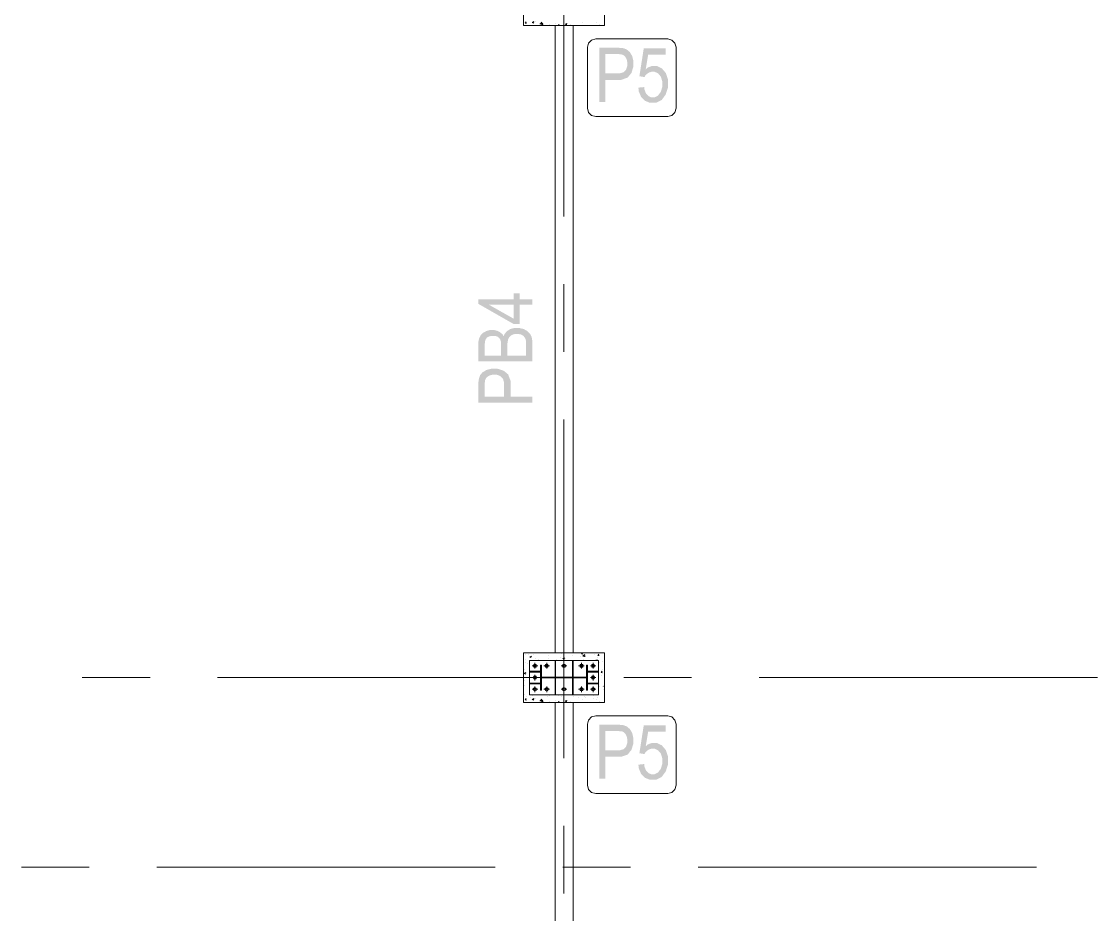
# Model space of a CAD drawing. Header units: millimetres. Extents: x 51.5 to 74.8, y 0.8 to 17.2.
# Drawn here: x 54.132 to 55.692, y 9.794 to 11.088 of the extents above; entities that cross this region are included whole.
import ezdxf

# ---------------------------------------------------------------- set-up
doc = ezdxf.new("R2010")
doc.units = ezdxf.units.MM
doc.layers.add('PDF_Geomertry', color=7, linetype='Continuous')
doc.layers.add('PDF_Solid Fills', color=7, linetype='Continuous')

msp = doc.modelspace()

# ---------------------------------------------------------------- hatches: boundary and pattern name
at = {"layer": 'PDF_Solid Fills', "transparency": 33554559}
h = msp.add_hatch(color=256, dxfattribs=at)
h.paths.add_polyline_path([(54.9701, 10.9715), (54.9701, 11.0499), (54.9943, 11.0499), (54.9986, 11.0499), (55.005, 11.0493), (55.0069, 11.0486), (55.0097, 11.0474), (55.0141, 11.0437), (55.0158, 11.0409), (55.0175, 11.0381), (55.0191, 11.0315), (55.0191, 11.0274), (55.0191, 11.0222), (55.0165, 11.0134), (55.0137, 11.0101), (55.0111, 11.0068), (55.0016, 11.0034), (54.9951, 11.0034), (54.9786, 11.0034), (54.9786, 10.9715)])
h.paths.add_polyline_path([(54.9786, 11.0127), (54.9952, 11.0127), (54.9991, 11.0127), (55.005, 11.0145), (55.0068, 11.0162), (55.0086, 11.018), (55.0104, 11.0234), (55.0104, 11.027), (55.0104, 11.0293), (55.0095, 11.0333), (55.0086, 11.0349), (55.0077, 11.0366), (55.0055, 11.0388), (55.0043, 11.0395), (55.003, 11.0401), (54.9984, 11.0408), (54.9951, 11.0408), (54.9786, 11.0408)])
for points in [[(55.0266, 10.9922), (55.035, 10.993), (55.0354, 10.9893), (55.0376, 10.9836), (55.0393, 10.9818), (55.0411, 10.9799), (55.045, 10.9781), (55.0472, 10.9781), (55.0501, 10.9781), (55.055, 10.9806), (55.0569, 10.9833), (55.059, 10.9859), (55.0611, 10.993), (55.0611, 10.9974), (55.0611, 11.0016), (55.0591, 11.0081), (55.057, 11.0105), (55.0551, 11.0129), (55.0502, 11.0151), (55.0472, 11.0151), (55.0454, 11.0151), (55.042, 11.0141), (55.0405, 11.0131), (55.0388, 11.012), (55.0363, 11.0093), (55.0355, 11.0074), (55.028, 11.0087), (55.0343, 11.049), (55.0663, 11.049), (55.0663, 11.0398), (55.0407, 11.0398), (55.0372, 11.0187), (55.04, 11.0212), (55.0461, 11.0236), (55.0493, 11.0236), (55.0534, 11.0236), (55.0604, 11.0202), (55.0634, 11.0168), (55.0663, 11.0133), (55.0694, 11.004), (55.0694, 10.9981), (55.0694, 10.9924), (55.0663, 10.9826), (55.0634, 10.9784), (55.0604, 10.9743), (55.0523, 10.9702), (55.0473, 10.9702), (55.0432, 10.9702), (55.0361, 10.9731), (55.0332, 10.9761), (55.0304, 10.979), (55.027, 10.9869)], [(55.0266, 10.0109), (55.035, 10.0118), (55.0354, 10.008), (55.0376, 10.0024), (55.0393, 10.0006), (55.0411, 9.9988), (55.045, 9.997), (55.0472, 9.997), (55.0501, 9.997), (55.055, 9.9995), (55.0569, 10.0022), (55.059, 10.0047), (55.0611, 10.0118), (55.0611, 10.0163), (55.0611, 10.0205), (55.0591, 10.027), (55.057, 10.0294), (55.0551, 10.0316), (55.0502, 10.034), (55.0472, 10.034), (55.0454, 10.034), (55.042, 10.033), (55.0405, 10.0319), (55.0388, 10.0309), (55.0363, 10.0281), (55.0355, 10.0263), (55.028, 10.0274), (55.0343, 10.0679), (55.0663, 10.0679), (55.0663, 10.0587), (55.0407, 10.0587), (55.0372, 10.0376), (55.04, 10.0401), (55.0461, 10.0424), (55.0493, 10.0424), (55.0534, 10.0424), (55.0604, 10.039), (55.0634, 10.0355), (55.0663, 10.0322), (55.0694, 10.0229), (55.0694, 10.017), (55.0694, 10.0112), (55.0663, 10.0013), (55.0634, 9.9973), (55.0604, 9.9931), (55.0523, 9.989), (55.0473, 9.989), (55.0432, 9.989), (55.0361, 9.9919), (55.0332, 9.9948), (55.0304, 9.9977), (55.027, 10.0058)]]:
    msp.add_hatch(color=256, dxfattribs=at).paths.add_polyline_path(points)
h = msp.add_hatch(color=256, dxfattribs=at)
h.paths.add_polyline_path([(54.873, 10.6774), (54.8543, 10.6774), (54.8543, 10.6497), (54.8455, 10.6497), (54.7945, 10.6788), (54.7945, 10.6855), (54.8455, 10.6855), (54.8455, 10.6941), (54.8543, 10.6941), (54.8543, 10.6855), (54.873, 10.6855)])
h.paths.add_polyline_path([(54.8455, 10.6774), (54.8101, 10.6774), (54.8455, 10.6574)])
h = msp.add_hatch(color=256, dxfattribs=at)
h.paths.add_polyline_path([(54.873, 10.5954), (54.7945, 10.5954), (54.7945, 10.6195), (54.7945, 10.6231), (54.7957, 10.629), (54.7968, 10.6312), (54.798, 10.6333), (54.8015, 10.6368), (54.804, 10.6381), (54.8063, 10.6395), (54.8116, 10.6409), (54.8145, 10.6409), (54.8173, 10.6409), (54.8222, 10.6397), (54.8243, 10.6386), (54.8265, 10.6373), (54.83, 10.6341), (54.8313, 10.6319), (54.8323, 10.6347), (54.8358, 10.6391), (54.8382, 10.6406), (54.8407, 10.6423), (54.8468, 10.6438), (54.8502, 10.6438), (54.8538, 10.6438), (54.8601, 10.6424), (54.8627, 10.6409), (54.8655, 10.6395), (54.8694, 10.6356), (54.8707, 10.6331), (54.8718, 10.6308), (54.873, 10.6241), (54.873, 10.6198)])
h.paths.add_polyline_path([(54.8638, 10.6038), (54.8638, 10.6198), (54.8638, 10.6226), (54.8633, 10.6265), (54.8629, 10.6277), (54.8622, 10.6295), (54.8598, 10.6323), (54.8583, 10.6333), (54.8566, 10.6343), (54.8526, 10.6352), (54.8502, 10.6352), (54.848, 10.6352), (54.8443, 10.6343), (54.8427, 10.6333), (54.8412, 10.6324), (54.839, 10.6299), (54.8383, 10.6284), (54.8376, 10.6269), (54.8368, 10.622), (54.8368, 10.6187), (54.8368, 10.6038)])
h.paths.add_polyline_path([(54.8276, 10.6038), (54.8276, 10.6177), (54.8276, 10.6205), (54.8272, 10.6244), (54.8268, 10.6255), (54.8262, 10.6272), (54.8244, 10.6298), (54.823, 10.6306), (54.8218, 10.6316), (54.8182, 10.6324), (54.8158, 10.6324), (54.8137, 10.6324), (54.8102, 10.6316), (54.8088, 10.6309), (54.8073, 10.6301), (54.8054, 10.6279), (54.805, 10.6265), (54.8044, 10.6251), (54.8038, 10.6202), (54.8038, 10.6168), (54.8038, 10.6038)])
h = msp.add_hatch(color=256, dxfattribs=at)
h.paths.add_polyline_path([(54.873, 10.5356), (54.7945, 10.5356), (54.7945, 10.5598), (54.7945, 10.5641), (54.7954, 10.5705), (54.7961, 10.5724), (54.797, 10.5754), (54.8008, 10.5798), (54.8036, 10.5813), (54.8063, 10.583), (54.8132, 10.5847), (54.8172, 10.5847), (54.8225, 10.5847), (54.8311, 10.582), (54.8344, 10.5793), (54.8377, 10.5766), (54.8412, 10.5673), (54.8412, 10.5606), (54.8412, 10.5441), (54.873, 10.5441)])
h.paths.add_polyline_path([(54.8319, 10.5441), (54.8319, 10.5608), (54.8319, 10.5648), (54.8301, 10.5705), (54.8283, 10.5723), (54.8265, 10.5741), (54.8212, 10.5761), (54.8176, 10.5761), (54.8152, 10.5761), (54.8112, 10.5751), (54.8095, 10.5743), (54.808, 10.5733), (54.8057, 10.5712), (54.8051, 10.5698), (54.8044, 10.5686), (54.8038, 10.564), (54.8038, 10.5606), (54.8038, 10.5441)])
h = msp.add_hatch(color=256, dxfattribs=at)
h.paths.add_polyline_path([(54.9701, 9.9904), (54.9701, 10.0688), (54.9943, 10.0688), (54.9986, 10.0688), (55.005, 10.0681), (55.0069, 10.0673), (55.0097, 10.0663), (55.0141, 10.0626), (55.0158, 10.0598), (55.0175, 10.057), (55.0191, 10.0502), (55.0191, 10.0462), (55.0191, 10.0409), (55.0165, 10.0323), (55.0137, 10.029), (55.0111, 10.0256), (55.0016, 10.0223), (54.9951, 10.0223), (54.9786, 10.0223), (54.9786, 9.9904)])
h.paths.add_polyline_path([(54.9786, 10.0315), (54.9952, 10.0315), (54.9991, 10.0315), (55.005, 10.0333), (55.0068, 10.0351), (55.0086, 10.0369), (55.0104, 10.0423), (55.0104, 10.0458), (55.0104, 10.0481), (55.0095, 10.0522), (55.0086, 10.0538), (55.0077, 10.0555), (55.0055, 10.0577), (55.0043, 10.0584), (55.003, 10.059), (54.9984, 10.0595), (54.9951, 10.0595), (54.9786, 10.0595)])

# ---------------------------------------------------------------- linework, layer by layer
at = {"layer": 'PDF_Geomertry', "lineweight": 0}
for points in [[(54.9187, 10.8054), (54.9187, 11.2959)], [(54.8598, 11.0851), (54.8598, 11.0851)], [(54.8601, 11.0852), (54.8601, 11.0852)], [(54.8645, 11.0855), (54.8626, 11.0858), (54.8641, 11.0877)], [(54.8636, 11.0854), (54.8633, 11.0874)], [(54.8727, 11.0868), (54.8744, 11.0856), (54.8751, 11.0877)], [(54.8729, 11.0869), (54.8752, 11.0879)], [(54.8775, 11.0877), (54.8775, 11.0877)], [(54.8838, 11.0847), (54.8868, 11.0841)], [(54.884, 11.0844), (54.8865, 11.087)], [(54.8868, 11.0838), (54.8863, 11.087)], [(54.8883, 11.0834), (54.8863, 11.0837), (54.888, 11.0856)], [(54.8875, 11.0833), (54.887, 11.0854)], [(54.8982, 11.0834), (54.8982, 11.0834)], [(54.8983, 11.0823), (54.8983, 11.0823)], [(54.9057, 11.0823), (54.9057, 10.1731)], [(54.9065, 11.0845), (54.9065, 11.0845)], [(54.9108, 11.0823), (54.9118, 11.0836)], [(54.9111, 11.0823), (54.9109, 11.0833)], [(54.919, 11.0862), (54.919, 11.0862)], [(54.9205, 11.0841), (54.9222, 11.083), (54.9229, 11.0851)], [(54.9207, 11.0843), (54.923, 11.0852)], [(54.9282, 11.0836), (54.9282, 11.0836)], [(54.9319, 11.0823), (54.9319, 10.1731)], [(54.9451, 11.0859), (54.9451, 11.0859)], [(54.9462, 11.0827), (54.9462, 11.0827)], [(54.9544, 11.0823), (54.9544, 11.0823)], [(54.9655, 11.0861), (54.9655, 11.0861)], [(54.97, 11.0823), (54.9707, 11.0826)], [(54.9705, 11.0823), (54.9707, 11.0823)], [(54.9187, 10.6091), (54.9187, 10.7072)], [(54.9187, 10.0205), (54.9187, 10.5111)], [(54.8626, 10.1705), (54.8626, 10.1705)], [(54.8659, 10.1731), (54.8659, 10.1731)], [(54.8668, 10.1699), (54.8668, 10.1699)], [(54.8688, 10.1724), (54.8688, 10.1724)], [(54.8751, 10.1711), (54.8751, 10.1711)], [(54.8798, 10.173), (54.8798, 10.173)], [(54.8877, 10.1727), (54.8877, 10.1727)], [(54.8911, 10.1731), (54.8911, 10.1731)], [(54.8912, 10.1731), (54.8912, 10.1731)], [(54.9133, 10.173), (54.9133, 10.1731)], [(54.9143, 10.1731), (54.9143, 10.1731)], [(54.9155, 10.1719), (54.9155, 10.1719)], [(54.9213, 10.173), (54.9213, 10.1731)], [(54.922, 10.1731), (54.922, 10.1731)], [(54.9461, 10.1712), (54.944, 10.1713), (54.9455, 10.1731)], [(54.9451, 10.1709), (54.9447, 10.173)], [(54.9461, 10.168), (54.9487, 10.1706)], [(54.9476, 10.1712), (54.9476, 10.1712)], [(54.9488, 10.1674), (54.9484, 10.1706)], [(54.9627, 10.1706), (54.9627, 10.1706)], [(54.9698, 10.169), (54.9679, 10.1693), (54.9694, 10.1712)], [(54.969, 10.1688), (54.9686, 10.1709)], [(54.9776, 10.1727), (54.9776, 10.1727)], [(54.9776, 10.1726), (54.9776, 10.1726)], [(54.8598, 10.1684), (54.8598, 10.1684)], [(54.8598, 10.1577), (54.8598, 10.1577)], [(54.8622, 10.1594), (54.8622, 10.1594)], [(54.8634, 10.1638), (54.8634, 10.1638)], [(54.8663, 10.1579), (54.8663, 10.1579)], [(54.8691, 10.1673), (54.8708, 10.1662), (54.8715, 10.1681)], [(54.8693, 10.1674), (54.8715, 10.1683)], [(54.8725, 10.1541), (54.8807, 10.1541)], [(54.8766, 10.1501), (54.8766, 10.1583)], [(54.8768, 10.1652), (54.8768, 10.1652)], [(54.8804, 10.162), (54.8804, 10.162)], [(54.8812, 10.1631), (54.8812, 10.1631)], [(54.8847, 10.1543), (54.8857, 10.1551)], [(54.8847, 10.1548), (54.8851, 10.1551)], [(54.8847, 10.1537), (54.8861, 10.1549)], [(54.8847, 10.153), (54.8861, 10.1544)], [(54.8847, 10.1524), (54.8861, 10.1538)], [(54.8895, 10.1541), (54.8976, 10.1541)], [(54.8936, 10.1501), (54.8936, 10.1583)], [(54.8962, 10.1686), (54.8962, 10.1686)], [(54.8965, 10.1643), (54.8965, 10.1643)], [(54.899, 10.1623), (54.899, 10.1623)], [(54.9, 10.1623), (54.9, 10.1623)], [(54.9033, 10.162), (54.9033, 10.162)], [(54.9075, 10.162), (54.9075, 10.162)], [(54.9083, 10.1634), (54.9083, 10.1634)], [(54.9133, 10.1665), (54.9133, 10.1665)], [(54.9147, 10.1541), (54.9229, 10.1541)], [(54.9169, 10.1648), (54.9193, 10.1656)], [(54.9169, 10.1647), (54.9186, 10.1636), (54.9193, 10.1655)], [(54.9187, 10.1501), (54.9187, 10.1583)], [(54.9209, 10.1651), (54.9209, 10.1651)], [(54.9263, 10.162), (54.9263, 10.162)], [(54.9305, 10.1688), (54.9305, 10.1688)], [(54.948, 10.1541), (54.9398, 10.1541)], [(54.9419, 10.1679), (54.9419, 10.1679)], [(54.944, 10.1501), (54.944, 10.1583)], [(54.9459, 10.1683), (54.9488, 10.1679)], [(54.9476, 10.1636), (54.9476, 10.1636)], [(54.9495, 10.162), (54.9495, 10.162)], [(54.9502, 10.169), (54.9502, 10.169)], [(54.9515, 10.154), (54.9526, 10.1551)], [(54.9515, 10.1545), (54.952, 10.1551)], [(54.9515, 10.1534), (54.9527, 10.1547)], [(54.9515, 10.1529), (54.9527, 10.1541)], [(54.965, 10.1541), (54.9569, 10.1541)], [(54.9609, 10.1501), (54.9609, 10.1583)], [(54.9636, 10.162), (54.9636, 10.162)], [(54.964, 10.1623), (54.964, 10.1623)], [(54.9647, 10.1622), (54.967, 10.163)], [(54.9666, 10.162), (54.9669, 10.1629)], [(54.967, 10.1669), (54.967, 10.1669)], [(54.9698, 10.1594), (54.9698, 10.1594)], [(54.975, 10.1602), (54.975, 10.1602)], [(54.9769, 10.1548), (54.9769, 10.1548)], [(54.9776, 10.162), (54.9776, 10.162)], [(54.9776, 10.1544), (54.9776, 10.1544)], [(54.8598, 10.1469), (54.8598, 10.1469)], [(54.8598, 10.1451), (54.8598, 10.1451)], [(54.8611, 10.1433), (54.8634, 10.1443)], [(54.8611, 10.1431), (54.8627, 10.142), (54.8634, 10.1441)], [(54.8618, 10.1484), (54.8618, 10.1484)], [(54.8687, 10.1537), (54.8687, 10.1537)], [(54.8687, 10.1516), (54.8687, 10.1516)], [(54.8687, 10.1499), (54.8687, 10.1499)], [(54.8687, 10.143), (54.8687, 10.143)], [(54.8766, 10.1412), (54.8766, 10.1331)], [(54.8847, 10.1519), (54.8861, 10.1531)], [(54.8847, 10.1513), (54.8861, 10.1526)], [(54.8847, 10.1506), (54.8861, 10.152)], [(54.8847, 10.1501), (54.8861, 10.1515)], [(54.8847, 10.1495), (54.8861, 10.1508)], [(54.8847, 10.149), (54.8861, 10.1502)], [(54.8847, 10.1484), (54.8861, 10.1497)], [(54.8847, 10.1477), (54.8861, 10.1491)], [(54.8847, 10.1472), (54.8861, 10.1486)], [(54.8847, 10.1466), (54.8861, 10.1479)], [(54.8847, 10.1461), (54.8861, 10.1473)], [(54.8847, 10.1454), (54.8861, 10.1468)], [(54.8847, 10.1448), (54.8861, 10.1462)], [(54.8847, 10.1443), (54.8861, 10.1455)], [(54.8847, 10.1437), (54.8861, 10.1449)], [(54.8847, 10.143), (54.8861, 10.1444)], [(54.8847, 10.1424), (54.8861, 10.1438)], [(54.8847, 10.1419), (54.8861, 10.1431)], [(54.8847, 10.1413), (54.8861, 10.1426)], [(54.8847, 10.1408), (54.8861, 10.142)], [(54.8847, 10.1401), (54.8861, 10.1415)], [(54.8847, 10.1395), (54.8861, 10.1409)], [(54.8847, 10.139), (54.8861, 10.1402)], [(54.8847, 10.1384), (54.8861, 10.1397)], [(54.8847, 10.1377), (54.8861, 10.1391)], [(54.8847, 10.1372), (54.8861, 10.1386)], [(54.9507, 10.1368), (54.9515, 10.1376), (54.9527, 10.1388)], [(54.9512, 10.1368), (54.9515, 10.1369), (54.9527, 10.1383)], [(54.9515, 10.1522), (54.9527, 10.1536)], [(54.9515, 10.1516), (54.9527, 10.153)], [(54.9515, 10.1511), (54.9527, 10.1523)], [(54.9515, 10.1505), (54.9527, 10.1518)], [(54.9515, 10.1498), (54.9527, 10.1512)], [(54.9515, 10.1493), (54.9527, 10.1506)], [(54.9515, 10.1487), (54.9527, 10.1499)], [(54.9515, 10.1481), (54.9527, 10.1494)], [(54.9515, 10.1476), (54.9527, 10.1488)], [(54.9515, 10.1469), (54.9527, 10.1483)], [(54.9515, 10.1463), (54.9527, 10.1477)], [(54.9515, 10.1458), (54.9527, 10.147)], [(54.9515, 10.1452), (54.9527, 10.1465)], [(54.9515, 10.1445), (54.9527, 10.1459)], [(54.9515, 10.144), (54.9527, 10.1454)], [(54.9515, 10.1434), (54.9527, 10.1447)], [(54.9515, 10.1429), (54.9527, 10.1441)], [(54.9515, 10.1423), (54.9527, 10.1436)], [(54.9515, 10.1416), (54.9527, 10.143)], [(54.9515, 10.1411), (54.9527, 10.1423)], [(54.9515, 10.1405), (54.9527, 10.1418)], [(54.9515, 10.1399), (54.9527, 10.1412)], [(54.9515, 10.1393), (54.9527, 10.1406)], [(54.9515, 10.1387), (54.9527, 10.1401)], [(54.9515, 10.1381), (54.9527, 10.1394)], [(54.9609, 10.1412), (54.9609, 10.1331)], [(54.9688, 10.1443), (54.9688, 10.1443)], [(54.9744, 10.1441), (54.9725, 10.1443), (54.9741, 10.1462)], [(54.9736, 10.1438), (54.9732, 10.1459)], [(54.9736, 10.1398), (54.9736, 10.1398)], [(54.9745, 10.1483), (54.9745, 10.1483)], [(54.9776, 10.1513), (54.9776, 10.1513)], [(54.9776, 10.1438), (54.9776, 10.1438)], [(54.9776, 10.1405), (54.9776, 10.1405)], [(54.3186, 10.1372), (54.2204, 10.1372)], [(54.9072, 10.1372), (54.4166, 10.1372)], [(54.8598, 10.1362), (54.8598, 10.1362)], [(54.8598, 10.1331), (54.8598, 10.1331)], [(54.8598, 10.1295), (54.86, 10.1295)], [(54.8598, 10.1255), (54.8598, 10.1255)], [(54.8609, 10.1263), (54.8609, 10.1263)], [(54.8613, 10.1373), (54.8613, 10.1373)], [(54.8615, 10.1334), (54.8615, 10.1334)], [(54.8682, 10.1293), (54.8682, 10.1293)], [(54.8687, 10.1344), (54.8687, 10.1344)], [(54.8687, 10.1322), (54.8687, 10.1322)], [(54.8725, 10.1372), (54.8807, 10.1372)], [(54.8766, 10.1243), (54.8766, 10.1161)], [(54.8847, 10.1366), (54.8861, 10.1379)], [(54.8847, 10.1355), (54.8861, 10.1368), (54.8869, 10.1376)], [(54.8847, 10.1361), (54.8861, 10.1373), (54.8862, 10.1376)], [(54.8847, 10.1348), (54.8861, 10.1362)], [(54.8847, 10.1343), (54.8861, 10.1355)], [(54.8847, 10.1337), (54.8861, 10.1349)], [(54.8847, 10.1331), (54.8861, 10.1344)], [(54.8847, 10.1324), (54.8861, 10.1338)], [(54.8847, 10.1319), (54.8861, 10.1333)], [(54.8847, 10.1313), (54.8861, 10.1326)], [(54.8847, 10.1308), (54.8861, 10.132)], [(54.8847, 10.1301), (54.8861, 10.1315)], [(54.8847, 10.1295), (54.8861, 10.1309)], [(54.8847, 10.129), (54.8861, 10.1302)], [(54.8847, 10.1284), (54.8861, 10.1297)], [(54.8847, 10.1279), (54.8861, 10.1291)], [(54.8847, 10.1272), (54.8861, 10.1286)], [(54.8847, 10.1266), (54.8861, 10.128)], [(54.8847, 10.1261), (54.8861, 10.1273)], [(54.8847, 10.1255), (54.8861, 10.1268)], [(54.8847, 10.1248), (54.8861, 10.1262)], [(54.8847, 10.1243), (54.8861, 10.1256)], [(54.8847, 10.1237), (54.8861, 10.1249)], [(54.8847, 10.1231), (54.8861, 10.1244)], [(54.8847, 10.1224), (54.8861, 10.1238)], [(54.8847, 10.1219), (54.8861, 10.1233)], [(54.8866, 10.1368), (54.8875, 10.1376)], [(54.8872, 10.1368), (54.888, 10.1376)], [(54.8879, 10.1368), (54.8886, 10.1376)], [(54.8884, 10.1368), (54.8893, 10.1376)], [(54.889, 10.1368), (54.8898, 10.1376)], [(54.8895, 10.1368), (54.8904, 10.1376)], [(54.8902, 10.1368), (54.8909, 10.1376)], [(54.8908, 10.1368), (54.8915, 10.1376)], [(54.8913, 10.1368), (54.8922, 10.1376)], [(54.8919, 10.1368), (54.8927, 10.1376)], [(54.8925, 10.1368), (54.8933, 10.1376)], [(54.8932, 10.1368), (54.8938, 10.1376)], [(54.8936, 10.1243), (54.8936, 10.1161)], [(54.8937, 10.1368), (54.8945, 10.1376)], [(54.8943, 10.1368), (54.8951, 10.1376)], [(54.8948, 10.1368), (54.8957, 10.1376)], [(54.8955, 10.1368), (54.8962, 10.1376)], [(54.8961, 10.1368), (54.8969, 10.1376)], [(54.8966, 10.1368), (54.8975, 10.1376)], [(54.8972, 10.1368), (54.898, 10.1376)], [(54.8979, 10.1368), (54.8986, 10.1376)], [(54.8984, 10.1368), (54.8991, 10.1376)], [(54.899, 10.1368), (54.8998, 10.1376)], [(54.8995, 10.1368), (54.9004, 10.1376)], [(54.9001, 10.1368), (54.9009, 10.1376)], [(54.9008, 10.1368), (54.9015, 10.1376)], [(54.9013, 10.1368), (54.9022, 10.1376)], [(54.9019, 10.1368), (54.9027, 10.1376)], [(54.9025, 10.1368), (54.9033, 10.1376)], [(54.9032, 10.1368), (54.9038, 10.1376)], [(54.9037, 10.1368), (54.9044, 10.1376)], [(54.9043, 10.1368), (54.9051, 10.1376)], [(54.9048, 10.1368), (54.9057, 10.1376)], [(54.9055, 10.1368), (54.9062, 10.1376)], [(54.9061, 10.1368), (54.9068, 10.1376)], [(54.9066, 10.1368), (54.9075, 10.1376)], [(54.9072, 10.1368), (54.908, 10.1376)], [(54.9077, 10.1368), (54.9086, 10.1376)], [(54.9084, 10.1368), (54.9091, 10.1376)], [(54.909, 10.1368), (54.9098, 10.1376)], [(54.9095, 10.1368), (54.9104, 10.1376)], [(54.9101, 10.1368), (54.9109, 10.1376)], [(54.9108, 10.1368), (54.9115, 10.1376)], [(54.9113, 10.1368), (54.912, 10.1376)], [(54.9119, 10.1368), (54.9127, 10.1376)], [(54.9125, 10.1368), (54.9133, 10.1376)], [(54.913, 10.1368), (54.9138, 10.1376)], [(54.9137, 10.1368), (54.9144, 10.1376)], [(54.9143, 10.1368), (54.9151, 10.1376)], [(54.9148, 10.1368), (54.9157, 10.1376)], [(54.9154, 10.1368), (54.9162, 10.1376)], [(54.9161, 10.1368), (54.9168, 10.1376)], [(54.9166, 10.1368), (54.9175, 10.1376)], [(54.9172, 10.1368), (54.918, 10.1376)], [(54.9177, 10.1368), (54.9186, 10.1376)], [(54.9184, 10.1368), (54.9191, 10.1376)], [(54.9187, 10.1243), (54.9187, 10.1161)], [(54.919, 10.1368), (54.9197, 10.1376)], [(54.9195, 10.1368), (54.9204, 10.1376)], [(54.9201, 10.1368), (54.9209, 10.1376)], [(54.9207, 10.1368), (54.9215, 10.1376)], [(54.9213, 10.1368), (54.922, 10.1376)], [(54.9219, 10.1368), (54.9227, 10.1376)], [(54.9225, 10.1368), (54.9233, 10.1376)], [(54.923, 10.1368), (54.9238, 10.1376)], [(54.9237, 10.1368), (54.9244, 10.1376)], [(54.9243, 10.1368), (54.925, 10.1376)], [(54.9248, 10.1368), (54.9257, 10.1376)], [(54.9254, 10.1368), (54.9262, 10.1376)], [(54.9261, 10.1368), (54.9268, 10.1376)], [(54.9266, 10.1368), (54.9273, 10.1376)], [(54.9272, 10.1368), (54.928, 10.1376)], [(54.9277, 10.1368), (54.9286, 10.1376)], [(54.9283, 10.1368), (54.9291, 10.1376)], [(54.929, 10.1368), (54.9297, 10.1376)], [(54.9295, 10.1368), (54.9304, 10.1376)], [(54.9301, 10.1368), (54.9309, 10.1376)], [(54.9307, 10.1368), (54.9315, 10.1376)], [(54.9313, 10.1368), (54.932, 10.1376)], [(54.9319, 10.1368), (54.9326, 10.1376)], [(54.9325, 10.1368), (54.9333, 10.1376)], [(54.933, 10.1368), (54.9338, 10.1376)], [(54.9337, 10.1368), (54.9344, 10.1376)], [(54.9343, 10.1368), (54.935, 10.1376)], [(54.9348, 10.1368), (54.9357, 10.1376)], [(54.9354, 10.1368), (54.9362, 10.1376)], [(54.9359, 10.1368), (54.9368, 10.1376)], [(54.9366, 10.1368), (54.9373, 10.1376)], [(54.9372, 10.1368), (54.938, 10.1376)], [(54.9377, 10.1368), (54.9386, 10.1376)], [(54.9383, 10.1368), (54.9391, 10.1376)], [(54.939, 10.1368), (54.9397, 10.1376)], [(54.9395, 10.1368), (54.9402, 10.1376)], [(54.9401, 10.1368), (54.9409, 10.1376)], [(54.9407, 10.1368), (54.9415, 10.1376)], [(54.9412, 10.1368), (54.942, 10.1376)], [(54.9419, 10.1368), (54.9426, 10.1376)], [(54.9425, 10.1368), (54.9433, 10.1376)], [(54.943, 10.1368), (54.9438, 10.1376)], [(54.9436, 10.1368), (54.9444, 10.1376)], [(54.944, 10.1243), (54.944, 10.1161)], [(54.9443, 10.1368), (54.945, 10.1376)], [(54.9448, 10.1368), (54.9457, 10.1376)], [(54.9454, 10.1368), (54.9462, 10.1376)], [(54.9459, 10.1368), (54.9468, 10.1376)], [(54.9466, 10.1368), (54.9473, 10.1376)], [(54.9472, 10.1368), (54.9479, 10.1376)], [(54.9477, 10.1368), (54.9486, 10.1376)], [(54.9483, 10.1368), (54.9491, 10.1376)], [(54.9488, 10.1368), (54.9497, 10.1376)], [(54.9495, 10.1368), (54.9502, 10.1376)], [(54.9501, 10.1368), (54.9509, 10.1376)], [(54.9515, 10.1363), (54.9527, 10.1377)], [(54.9515, 10.1358), (54.9527, 10.137)], [(54.9515, 10.1352), (54.9527, 10.1365)], [(54.9515, 10.1347), (54.9527, 10.1359)], [(54.9515, 10.134), (54.9527, 10.1354)], [(54.9515, 10.1334), (54.9527, 10.1347)], [(54.9515, 10.1329), (54.9527, 10.1341)], [(54.9515, 10.1323), (54.9527, 10.1336)], [(54.9515, 10.1316), (54.9527, 10.133)], [(54.9515, 10.1311), (54.9527, 10.1324)], [(54.9515, 10.1305), (54.9527, 10.1318)], [(54.9515, 10.1299), (54.9527, 10.1312)], [(54.9515, 10.1293), (54.9527, 10.1306)], [(54.9515, 10.1287), (54.9527, 10.1301)], [(54.9515, 10.1281), (54.9527, 10.1294)], [(54.9515, 10.1276), (54.9527, 10.1288)], [(54.9515, 10.127), (54.9527, 10.1283)], [(54.9515, 10.1263), (54.9527, 10.1277)], [(54.9515, 10.1258), (54.9527, 10.1272)], [(54.9515, 10.1252), (54.9527, 10.1265)], [(54.9515, 10.1247), (54.9527, 10.1259)], [(54.9515, 10.124), (54.9527, 10.1254)], [(54.9515, 10.1234), (54.9527, 10.1248)], [(54.9515, 10.1229), (54.9527, 10.1241)], [(54.9515, 10.1223), (54.9527, 10.1236)], [(54.9515, 10.1216), (54.9527, 10.123)], [(54.965, 10.1372), (54.9569, 10.1372)], [(54.9609, 10.1243), (54.9609, 10.1161)], [(54.9688, 10.1355), (54.9688, 10.1355)], [(54.9688, 10.1236), (54.9688, 10.1236)], [(54.9697, 10.1237), (54.9697, 10.1237)], [(54.9745, 10.1247), (54.9745, 10.1247)], [(54.9763, 10.1245), (54.9776, 10.1237)], [(54.9765, 10.1247), (54.9776, 10.1251)], [(54.9776, 10.1361), (54.9776, 10.1361)], [(54.9776, 10.1298), (54.9776, 10.1298)], [(54.9776, 10.1248), (54.9776, 10.1248)], [(55.1034, 10.1372), (55.0052, 10.1372)], [(55.692, 10.1372), (55.2015, 10.1372)], [(54.8598, 10.1147), (54.8598, 10.1147)], [(54.8605, 10.1152), (54.8605, 10.1152)], [(54.8615, 10.1123), (54.8615, 10.1123)], [(54.865, 10.1099), (54.865, 10.1099)], [(54.8687, 10.1223), (54.8687, 10.1223)], [(54.8687, 10.1215), (54.8687, 10.1215)], [(54.8687, 10.1183), (54.8687, 10.1183)], [(54.8701, 10.1081), (54.8701, 10.1081)], [(54.8708, 10.1123), (54.8708, 10.1123)], [(54.8725, 10.1201), (54.8807, 10.1201)], [(54.8733, 10.1111), (54.8733, 10.1111)], [(54.8793, 10.1116), (54.8793, 10.1116)], [(54.8847, 10.1213), (54.8861, 10.1226)], [(54.8847, 10.1208), (54.8861, 10.122)], [(54.8847, 10.1202), (54.8861, 10.1215)], [(54.8847, 10.1195), (54.8861, 10.1209)], [(54.885, 10.1191), (54.8861, 10.1204)], [(54.8855, 10.1191), (54.8861, 10.1197)], [(54.8894, 10.1115), (54.8894, 10.1115)], [(54.8895, 10.1201), (54.8976, 10.1201)], [(54.8944, 10.109), (54.8944, 10.109)], [(54.897, 10.1108), (54.897, 10.1108)], [(54.9112, 10.1111), (54.9112, 10.1111)], [(54.9129, 10.1123), (54.9129, 10.1123)], [(54.9147, 10.1201), (54.9229, 10.1201)], [(54.9147, 10.1101), (54.9147, 10.1101)], [(54.9269, 10.1123), (54.9269, 10.1123)], [(54.9325, 10.1093), (54.9325, 10.1093)], [(54.948, 10.1201), (54.9398, 10.1201)], [(54.9401, 10.1079), (54.9401, 10.1079)], [(54.9483, 10.109), (54.9483, 10.109)], [(54.9502, 10.1086), (54.9502, 10.1086)], [(54.9515, 10.1211), (54.9527, 10.1224)], [(54.9515, 10.1205), (54.9527, 10.1218)], [(54.9515, 10.1199), (54.9527, 10.1212)], [(54.9515, 10.1194), (54.9527, 10.1206)], [(54.9519, 10.1191), (54.9527, 10.1201)], [(54.9525, 10.1191), (54.9527, 10.1195)], [(54.965, 10.1201), (54.9569, 10.1201)], [(54.9609, 10.1106), (54.9609, 10.1106)], [(54.9619, 10.107), (54.9619, 10.107)], [(54.9679, 10.1079), (54.9679, 10.1079)], [(54.9776, 10.1193), (54.977, 10.1193), (54.9776, 10.1199)], [(54.9776, 10.119), (54.9776, 10.119)], [(54.9776, 10.1129), (54.9776, 10.1129)], [(54.9776, 10.1122), (54.9776, 10.1122)], [(54.9776, 10.1083), (54.9776, 10.1083)], [(54.8598, 10.104), (54.8598, 10.104)], [(54.8601, 10.1041), (54.8601, 10.1041)], [(54.8645, 10.1045), (54.8626, 10.1047), (54.8641, 10.1066)], [(54.8636, 10.1044), (54.8633, 10.1065)], [(54.8727, 10.1056), (54.8744, 10.1045), (54.8751, 10.1066)], [(54.8729, 10.1059), (54.8752, 10.1068)], [(54.8775, 10.1066), (54.8775, 10.1066)], [(54.8838, 10.1036), (54.8868, 10.1031)], [(54.884, 10.1033), (54.8865, 10.1059)], [(54.8868, 10.1027), (54.8863, 10.1059)], [(54.8883, 10.1024), (54.8863, 10.1026), (54.888, 10.1045)], [(54.8875, 10.1023), (54.887, 10.1044)], [(54.8982, 10.1023), (54.8982, 10.1023)], [(54.8983, 10.1012), (54.8983, 10.1012)], [(54.9057, 10.1012), (54.9057, 9.2029)], [(54.9065, 10.1034), (54.9065, 10.1034)], [(54.9108, 10.1012), (54.9118, 10.1024)], [(54.9111, 10.1012), (54.9109, 10.1023)], [(54.919, 10.1051), (54.919, 10.1051)], [(54.9205, 10.103), (54.9222, 10.1019), (54.9229, 10.104)], [(54.9207, 10.1033), (54.923, 10.1041)], [(54.9282, 10.1026), (54.9282, 10.1026)], [(54.9319, 10.1012), (54.9319, 9.2029)], [(54.9451, 10.1049), (54.9451, 10.1049)], [(54.9462, 10.1016), (54.9462, 10.1016)], [(54.9544, 10.1012), (54.9544, 10.1012)], [(54.9655, 10.1049), (54.9655, 10.1049)], [(54.97, 10.1012), (54.9707, 10.1015)], [(54.9705, 10.1012), (54.9707, 10.1013)], [(54.9187, 9.8243), (54.9187, 9.9223)], [(54.1323, 9.8622), (54.2304, 9.8622)], [(54.3284, 9.8622), (54.819, 9.8622)], [(54.9172, 9.8622), (55.0152, 9.8622)], [(55.1133, 9.8622), (55.6038, 9.8622)]]:
    msp.add_lwpolyline(points, dxfattribs=at)
for points in [[(54.8598, 11.0823), (54.8598, 11.1543), (54.9776, 11.1543), (54.9776, 11.0823), (54.8598, 11.0823)], [(54.8598, 11.0838), (54.8598, 11.0838), (54.8598, 11.0838), (54.8598, 11.0838)], [(54.8702, 11.0823), (54.8702, 11.0823), (54.8702, 11.0823)], [(54.8843, 11.0823), (54.8843, 11.0823), (54.8843, 11.0823), (54.8843, 11.0823)], [(54.8894, 11.0823), (54.8894, 11.0823), (54.8894, 11.0823)], [(54.9123, 11.0823), (54.9123, 11.0823), (54.9123, 11.0823)], [(54.9263, 11.0823), (54.9263, 11.0823), (54.9263, 11.0823)], [(54.9404, 11.0823), (54.9404, 11.0823), (54.9404, 11.0823), (54.9404, 11.0823)], [(54.9468, 11.0823), (54.9468, 11.0823), (54.9468, 11.0823)], [(54.9683, 11.0823), (54.9683, 11.0823), (54.9683, 11.0823)], [(54.9697, 11.0823), (54.9697, 11.0823), (54.9697, 11.0823)], [(54.9648, 11.0629), (55.0691, 11.0629), (55.0752, 11.0612), (55.0795, 11.0568), (55.0812, 11.0508), (55.0812, 10.9623), (55.0795, 10.9562), (55.0752, 10.9519), (55.0691, 10.9502), (54.9648, 10.9502), (54.9588, 10.9519), (54.9544, 10.9562), (54.9529, 10.9623), (54.9529, 11.0508), (54.9544, 11.0568), (54.9588, 11.0612), (54.9648, 11.0629)], [(54.8598, 10.1012), (54.8598, 10.1731), (54.9776, 10.1731), (54.9776, 10.1012), (54.8598, 10.1012)], [(54.8654, 10.1731), (54.8654, 10.1731), (54.8654, 10.1731), (54.8654, 10.1731)], [(54.8682, 10.1731), (54.8682, 10.1731), (54.8682, 10.1731), (54.8682, 10.1731)], [(54.882, 10.1731), (54.882, 10.1731), (54.882, 10.1731), (54.882, 10.1731)], [(54.8986, 10.1731), (54.8986, 10.1731), (54.8986, 10.1731), (54.8986, 10.1731)], [(54.908, 10.1731), (54.908, 10.1731), (54.908, 10.1731)], [(54.9151, 10.1731), (54.9151, 10.1731), (54.9151, 10.1731), (54.9151, 10.1731)], [(54.9316, 10.1731), (54.9316, 10.1731), (54.9316, 10.1731), (54.9316, 10.1731)], [(54.9372, 10.1731), (54.9372, 10.1731), (54.9372, 10.1731)], [(54.9482, 10.1731), (54.9482, 10.1731), (54.9482, 10.1731), (54.9482, 10.1731)], [(54.9501, 10.1731), (54.9501, 10.1731), (54.9501, 10.1731)], [(54.9602, 10.1731), (54.9602, 10.1731), (54.9602, 10.1731)], [(54.964, 10.1731), (54.964, 10.1731), (54.964, 10.1731)], [(54.9648, 10.1731), (54.9648, 10.1731), (54.9648, 10.1731), (54.9648, 10.1731)], [(54.8598, 10.169), (54.8598, 10.169), (54.8598, 10.169)], [(54.8598, 10.1661), (54.8598, 10.1661), (54.8598, 10.1661), (54.8598, 10.1661)], [(54.8598, 10.1597), (54.8598, 10.1597), (54.8598, 10.1597)], [(54.8598, 10.157), (54.8598, 10.157), (54.8598, 10.157), (54.8598, 10.157)], [(54.8598, 10.1555), (54.8598, 10.1555), (54.8598, 10.1555)], [(54.8687, 10.1123), (54.9688, 10.1123), (54.9688, 10.162), (54.8687, 10.162), (54.8687, 10.1123)], [(54.8687, 10.1605), (54.8687, 10.1605), (54.8687, 10.1605)], [(54.8687, 10.1583), (54.8687, 10.1583), (54.8687, 10.1583)], [(54.8795, 10.162), (54.8795, 10.162), (54.8795, 10.162), (54.8795, 10.162)], [(54.8829, 10.162), (54.8829, 10.162), (54.8829, 10.162)], [(54.8861, 10.1191), (54.8847, 10.1191), (54.8847, 10.1551), (54.8861, 10.1551), (54.8861, 10.1191)], [(54.8936, 10.162), (54.8936, 10.162), (54.8936, 10.162), (54.8936, 10.162)], [(54.8973, 10.162), (54.8973, 10.162), (54.8973, 10.162)], [(54.8994, 10.162), (54.8994, 10.162), (54.8994, 10.162)], [(54.9057, 10.1376), (54.9057, 10.162), (54.9066, 10.162), (54.9066, 10.1376), (54.9057, 10.1376)], [(54.9215, 10.162), (54.9215, 10.162), (54.9215, 10.162)], [(54.9319, 10.1376), (54.9319, 10.162), (54.9308, 10.162), (54.9308, 10.1376), (54.9319, 10.1376)], [(54.9355, 10.162), (54.9355, 10.162), (54.9355, 10.162), (54.9355, 10.162)], [(54.9515, 10.1191), (54.9527, 10.1191), (54.9527, 10.1551), (54.9515, 10.1551), (54.9515, 10.1191)], [(54.9688, 10.1601), (54.9688, 10.1601), (54.9688, 10.1601), (54.9688, 10.1601)], [(54.9688, 10.1594), (54.9688, 10.1594), (54.9688, 10.1594)], [(54.9688, 10.1552), (54.9688, 10.1552), (54.9688, 10.1552)], [(54.8598, 10.1449), (54.8598, 10.1449), (54.8598, 10.1449), (54.8598, 10.1449)], [(54.8598, 10.1386), (54.8598, 10.1386), (54.8598, 10.1386), (54.8598, 10.1386)], [(54.8687, 10.1463), (54.8687, 10.1463), (54.8687, 10.1463)], [(54.8687, 10.1451), (54.8847, 10.1451), (54.8847, 10.1462), (54.8687, 10.1462), (54.8687, 10.1451)], [(54.9688, 10.1451), (54.9527, 10.1451), (54.9527, 10.1462), (54.9688, 10.1462), (54.9688, 10.1451)], [(54.9688, 10.1495), (54.9688, 10.1495), (54.9688, 10.1495)], [(54.9688, 10.1474), (54.9688, 10.1474), (54.9688, 10.1474), (54.9688, 10.1474)], [(54.9688, 10.1445), (54.9688, 10.1445), (54.9688, 10.1445)], [(54.9688, 10.139), (54.9688, 10.139), (54.9688, 10.139), (54.9688, 10.139)], [(54.9776, 10.1487), (54.9776, 10.1487), (54.9776, 10.1487)], [(54.8598, 10.1344), (54.8598, 10.1344), (54.8598, 10.1344), (54.8598, 10.1344)], [(54.8598, 10.1238), (54.8598, 10.1238), (54.8598, 10.1238)], [(54.8687, 10.1291), (54.8847, 10.1291), (54.8847, 10.1281), (54.8687, 10.1281), (54.8687, 10.1291)], [(54.8687, 10.1288), (54.8687, 10.1288), (54.8687, 10.1288)], [(54.8861, 10.1368), (54.9515, 10.1368), (54.9515, 10.1376), (54.8861, 10.1376), (54.8861, 10.1368)], [(54.9057, 10.1368), (54.9057, 10.1123), (54.9066, 10.1123), (54.9066, 10.1368), (54.9057, 10.1368)], [(54.9319, 10.1368), (54.9319, 10.1123), (54.9308, 10.1123), (54.9308, 10.1368), (54.9319, 10.1368)], [(54.9688, 10.1291), (54.9527, 10.1291), (54.9527, 10.1281), (54.9688, 10.1281), (54.9688, 10.1291)], [(54.9688, 10.1337), (54.9688, 10.1337), (54.9688, 10.1337)], [(54.9688, 10.1284), (54.9688, 10.1284), (54.9688, 10.1284), (54.9688, 10.1284)], [(54.9688, 10.1231), (54.9688, 10.1231), (54.9688, 10.1231), (54.9688, 10.1231)], [(54.9688, 10.123), (54.9688, 10.123), (54.9688, 10.123)], [(54.9776, 10.1368), (54.9776, 10.1368), (54.9776, 10.1368)], [(54.9776, 10.1227), (54.9776, 10.1227), (54.9776, 10.1227)], [(54.8598, 10.1212), (54.8598, 10.1212), (54.8598, 10.1212)], [(54.8598, 10.1174), (54.8598, 10.1174), (54.8598, 10.1174)], [(54.8598, 10.1133), (54.8598, 10.1133), (54.8598, 10.1133)], [(54.8598, 10.1093), (54.8598, 10.1093), (54.8598, 10.1093)], [(54.878, 10.1123), (54.878, 10.1123), (54.878, 10.1123)], [(54.8834, 10.1123), (54.8834, 10.1123), (54.8834, 10.1123)], [(54.8884, 10.1123), (54.8884, 10.1123), (54.8884, 10.1123)], [(54.8945, 10.1123), (54.8945, 10.1123), (54.8945, 10.1123)], [(54.8988, 10.1123), (54.8988, 10.1123), (54.8988, 10.1123)], [(54.9111, 10.1123), (54.9111, 10.1123), (54.9111, 10.1123)], [(54.9115, 10.1123), (54.9115, 10.1123), (54.9115, 10.1123), (54.9115, 10.1123)], [(54.9277, 10.1123), (54.9277, 10.1123), (54.9277, 10.1123)], [(54.9345, 10.1123), (54.9345, 10.1123), (54.9345, 10.1123), (54.9345, 10.1123)], [(54.9443, 10.1123), (54.9443, 10.1123), (54.9443, 10.1123)], [(54.955, 10.1123), (54.955, 10.1123), (54.955, 10.1123)], [(54.9575, 10.1123), (54.9575, 10.1123), (54.9575, 10.1123), (54.9575, 10.1123)], [(54.9608, 10.1123), (54.9608, 10.1123), (54.9608, 10.1123)], [(54.9688, 10.1179), (54.9688, 10.1179), (54.9688, 10.1179)], [(54.8598, 10.1029), (54.8598, 10.1029), (54.8598, 10.1029), (54.8598, 10.1029)], [(54.8702, 10.1012), (54.8702, 10.1012), (54.8702, 10.1012)], [(54.8843, 10.1012), (54.8843, 10.1012), (54.8843, 10.1012), (54.8843, 10.1012)], [(54.8894, 10.1012), (54.8894, 10.1012), (54.8894, 10.1012)], [(54.9123, 10.1012), (54.9123, 10.1012), (54.9123, 10.1012)], [(54.9263, 10.1012), (54.9263, 10.1012), (54.9263, 10.1012)], [(54.9404, 10.1012), (54.9404, 10.1012), (54.9404, 10.1012), (54.9404, 10.1012)], [(54.9468, 10.1012), (54.9468, 10.1012), (54.9468, 10.1012)], [(54.9683, 10.1012), (54.9683, 10.1012), (54.9683, 10.1012)], [(54.9697, 10.1012), (54.9697, 10.1012), (54.9697, 10.1012)], [(54.9648, 10.0818), (55.0691, 10.0818), (55.0752, 10.0801), (55.0795, 10.0756), (55.0812, 10.0697), (55.0812, 9.9812), (55.0795, 9.9751), (55.0752, 9.9706), (55.0691, 9.9691), (54.9648, 9.9691), (54.9588, 9.9706), (54.9544, 9.9751), (54.9529, 9.9812), (54.9529, 10.0697), (54.9544, 10.0756), (54.9588, 10.0801), (54.9648, 10.0818)]]:
    msp.add_lwpolyline(points, close=True, dxfattribs=at)
for centre, radius in [((54.8766, 10.1541), 0.00208), ((54.8936, 10.1541), 0.0025), ((54.8936, 10.1541), 0.00208), ((54.9187, 10.1541), 0.0025), ((54.9187, 10.1541), 0.00208), ((54.944, 10.1541), 0.0025), ((54.944, 10.1541), 0.00208), ((54.9609, 10.1541), 0.0025), ((54.9609, 10.1541), 0.00208), ((54.8766, 10.1372), 0.00208), ((54.9609, 10.1372), 0.0025), ((54.9609, 10.1372), 0.00208), ((54.8766, 10.1201), 0.00208), ((54.8936, 10.1201), 0.00208), ((54.9187, 10.1201), 0.00208), ((54.944, 10.1201), 0.00208), ((54.9609, 10.1201), 0.00208)]:
    msp.add_circle(centre, radius, dxfattribs=at)
for points in [[(54.879, 10.1541), (54.879, 10.1555), (54.8779, 10.1566), (54.8766, 10.1566), (54.8752, 10.1566), (54.8741, 10.1555), (54.8741, 10.1541), (54.8741, 10.1527), (54.8752, 10.1516), (54.8766, 10.1516), (54.8779, 10.1516), (54.879, 10.1527), (54.879, 10.1541)], [(54.879, 10.1372), (54.879, 10.1386), (54.8779, 10.1397), (54.8766, 10.1397), (54.8752, 10.1397), (54.8741, 10.1386), (54.8741, 10.1372), (54.8741, 10.1358), (54.8752, 10.1347), (54.8766, 10.1347), (54.8779, 10.1347), (54.879, 10.1358), (54.879, 10.1372)], [(54.879, 10.1201), (54.879, 10.1215), (54.8779, 10.1226), (54.8766, 10.1226), (54.8752, 10.1226), (54.8741, 10.1215), (54.8741, 10.1201), (54.8741, 10.1188), (54.8752, 10.1177), (54.8766, 10.1177), (54.8779, 10.1177), (54.879, 10.1188), (54.879, 10.1201)], [(54.8961, 10.1201), (54.8961, 10.1215), (54.895, 10.1226), (54.8936, 10.1226), (54.8922, 10.1226), (54.8911, 10.1215), (54.8911, 10.1201), (54.8911, 10.1188), (54.8922, 10.1177), (54.8936, 10.1177), (54.895, 10.1177), (54.8961, 10.1188), (54.8961, 10.1201)], [(54.9212, 10.1201), (54.9212, 10.1215), (54.9201, 10.1226), (54.9187, 10.1226), (54.9173, 10.1226), (54.9162, 10.1215), (54.9162, 10.1201), (54.9162, 10.1188), (54.9173, 10.1177), (54.9187, 10.1177), (54.9201, 10.1177), (54.9212, 10.1188), (54.9212, 10.1201)], [(54.9465, 10.1201), (54.9465, 10.1215), (54.9454, 10.1226), (54.944, 10.1226), (54.9426, 10.1226), (54.9415, 10.1215), (54.9415, 10.1201), (54.9415, 10.1188), (54.9426, 10.1177), (54.944, 10.1177), (54.9454, 10.1177), (54.9465, 10.1188), (54.9465, 10.1201)], [(54.9634, 10.1201), (54.9634, 10.1215), (54.9623, 10.1226), (54.9609, 10.1226), (54.9595, 10.1226), (54.9584, 10.1215), (54.9584, 10.1201), (54.9584, 10.1188), (54.9595, 10.1177), (54.9609, 10.1177), (54.9623, 10.1177), (54.9634, 10.1188), (54.9634, 10.1201)]]:
    msp.add_open_spline(points, degree=3, knots=[0, 0, 0, 0, 1, 1, 1, 2, 2, 2, 3, 3, 3, 4, 4, 4, 4], dxfattribs=at)

doc.saveas('drawing.dxf')
